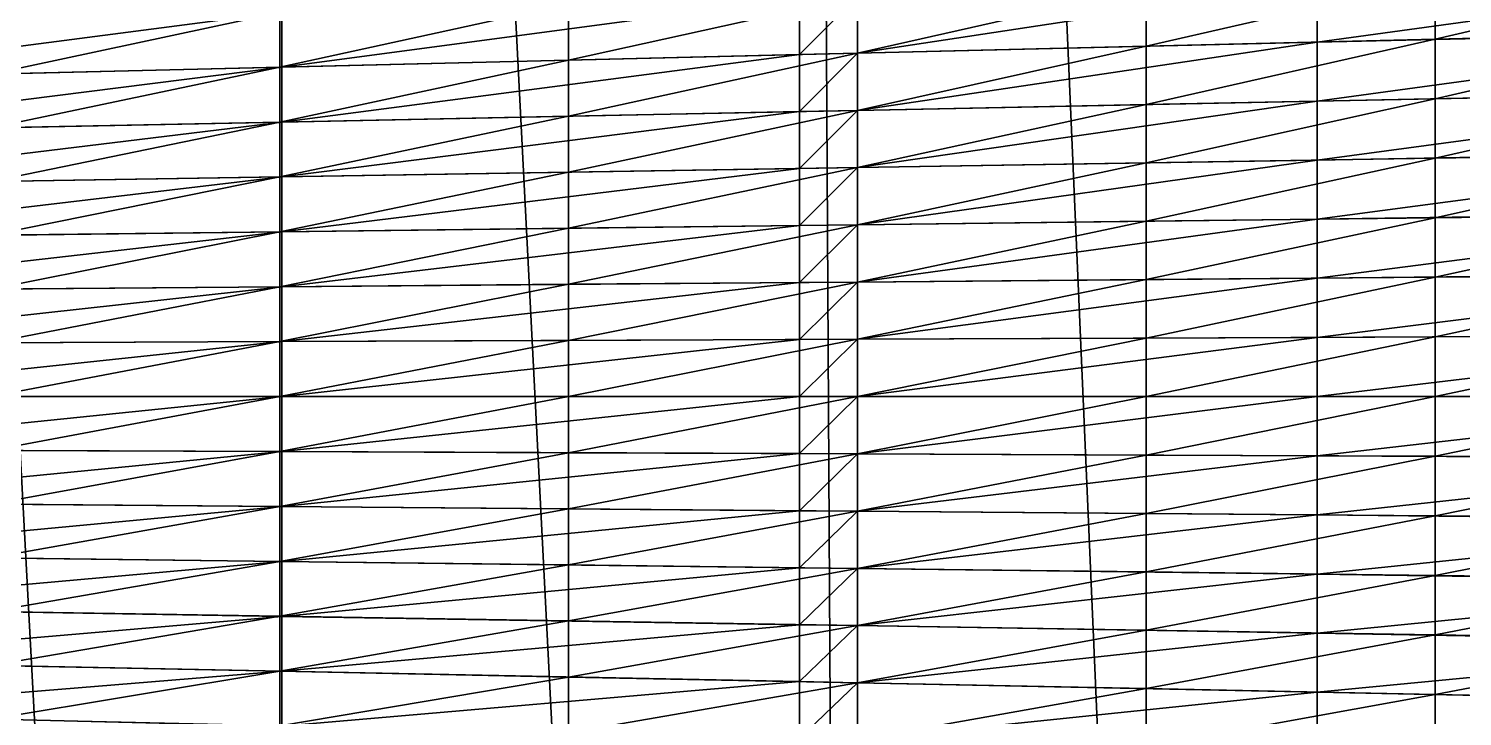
# Model space of a CAD drawing. Header units: metres. Extents: x -3 to 177, y -14 to 14.
# Drawn here: x 1.145 to 3.813, y -0.595 to 0.684 of the extents above; entities that cross this region are included whole.
import ezdxf

# ---------------------------------------------------------------- set-up
doc = ezdxf.new("R2010")
doc.units = ezdxf.units.M
doc.layers.add('AFT_PEAK', color=7, linetype='Continuous', true_color=0x74a6a7)
doc.layers.add('HULL', color=7, linetype='Continuous', true_color=0x528ba5)

msp = doc.modelspace()

# ---------------------------------------------------------------- linework, layer by layer
at = {"layer": 'AFT_PEAK'}
for points in [[(3.5429, 10.0387, 14.7727), (4.5062, -10.4345, 14.7571), (4.5062, 10.4345, 14.7571)], [(2.6875, 9.6735, 14.787), (3.5429, -10.0387, 14.7727), (3.5429, 10.0387, 14.7727)], [(3.5429, 10.0387, 14.7727), (3.5429, -10.0387, 14.7727), (4.5062, -10.4345, 14.7571)], [(2.5796, 9.6274, 14.7888), (2.6875, -9.6735, 14.787), (2.6875, 9.6735, 14.787)], [(2.6875, 9.6735, 14.787), (2.6875, -9.6735, 14.787), (3.5429, -10.0387, 14.7727)], [(1.6164, 9.2161, 14.8049), (2.5796, -9.6274, 14.7888), (2.5796, 9.6274, 14.7888)], [(2.5796, 9.6274, 14.7888), (2.5796, -9.6274, 14.7888), (2.6875, -9.6735, 14.787)], [(0.6531, 8.8049, 14.8211), (1.6164, -9.2161, 14.8049), (1.6164, 9.2161, 14.8049)], [(1.6164, 9.2161, 14.8049), (1.6164, -9.2161, 14.8049), (2.5796, -9.6274, 14.7888)], [(0.6531, 8.8049, 14.8211), (0.6531, -8.8049, 14.8211), (1.6164, -9.2161, 14.8049)], [(3.5429, 0.6592, 7.329), (3.5429, 0.7689, 7.3381), (4.5062, 0.792, 6.865)], [(3.5429, 0.6592, 7.329), (4.5062, 0.792, 6.865), (4.5062, 0.6808, 6.8485)], [(2.6875, 0.6386, 7.5407), (2.6875, 0.7449, 7.5486), (3.5429, 0.7689, 7.3381)], [(2.6875, 0.6386, 7.5407), (3.5429, 0.7689, 7.3381), (3.5429, 0.6592, 7.329)], [(1.6164, 0.6127, 7.8058), (1.6164, 0.7147, 7.812), (2.5796, 0.7418, 7.5751)], [(1.6164, 0.6127, 7.8058), (2.5796, 0.7418, 7.5751), (2.5796, 0.636, 7.5674)], [(2.5796, 0.636, 7.5674), (2.5796, 0.7418, 7.5751), (2.6875, 0.7449, 7.5486)], [(2.5796, 0.636, 7.5674), (2.6875, 0.7449, 7.5486), (2.6875, 0.6386, 7.5407)], [(0.6531, 0.5895, 8.0443), (0.6531, 0.6877, 8.049), (1.6164, 0.7147, 7.812)], [(0.6531, 0.5895, 8.0443), (1.6164, 0.7147, 7.812), (1.6164, 0.6127, 7.8058)], [(3.5429, 0.5495, 7.3201), (3.5429, 0.6592, 7.329), (4.5062, 0.6808, 6.8485)], [(3.5429, 0.5495, 7.3201), (4.5062, 0.6808, 6.8485), (4.5062, 0.5694, 6.8325)], [(2.6875, 0.5323, 7.5332), (2.6875, 0.6386, 7.5407), (3.5429, 0.6592, 7.329)], [(2.6875, 0.5323, 7.5332), (3.5429, 0.6592, 7.329), (3.5429, 0.5495, 7.3201)], [(1.6164, 0.5107, 7.7999), (1.6164, 0.6127, 7.8058), (2.5796, 0.636, 7.5674)], [(1.6164, 0.5107, 7.7999), (2.5796, 0.636, 7.5674), (2.5796, 0.5301, 7.56)], [(2.5796, 0.5301, 7.56), (2.5796, 0.636, 7.5674), (2.6875, 0.6386, 7.5407)], [(2.5796, 0.5301, 7.56), (2.6875, 0.6386, 7.5407), (2.6875, 0.5323, 7.5332)], [(0.6531, 0.4913, 8.0398), (0.6531, 0.5895, 8.0443), (1.6164, 0.6127, 7.8058)], [(0.6531, 0.4913, 8.0398), (1.6164, 0.6127, 7.8058), (1.6164, 0.5107, 7.7999)], [(3.5429, 0.4398, 7.3118), (3.5429, 0.5495, 7.3201), (4.5062, 0.5694, 6.8325)], [(3.5429, 0.4398, 7.3118), (4.5062, 0.5694, 6.8325), (4.5062, 0.4574, 6.8172)], [(2.6875, 0.426, 7.5262), (2.6875, 0.5323, 7.5332), (3.5429, 0.5495, 7.3201)], [(2.6875, 0.426, 7.5262), (3.5429, 0.5495, 7.3201), (3.5429, 0.4398, 7.3118)], [(0.6531, 0.3931, 8.0361), (0.6531, 0.4913, 8.0398), (1.6164, 0.5107, 7.7999)], [(0.6531, 0.3931, 8.0361), (1.6164, 0.5107, 7.7999), (1.6164, 0.4087, 7.7947)], [(1.6164, 0.4087, 7.7947), (1.6164, 0.5107, 7.7999), (2.5796, 0.5301, 7.56)], [(1.6164, 0.4087, 7.7947), (2.5796, 0.5301, 7.56), (2.5796, 0.4242, 7.5532)], [(2.5796, 0.4242, 7.5532), (2.5796, 0.5301, 7.56), (2.6875, 0.5323, 7.5332)], [(2.5796, 0.4242, 7.5532), (2.6875, 0.5323, 7.5332), (2.6875, 0.426, 7.5262)], [(3.5429, 0.33, 7.3045), (3.5429, 0.4398, 7.3118), (4.5062, 0.4574, 6.8172)], [(3.5429, 0.33, 7.3045), (4.5062, 0.4574, 6.8172), (4.5062, 0.3445, 6.8037)], [(2.6875, 0.3196, 7.5202), (2.6875, 0.426, 7.5262), (3.5429, 0.4398, 7.3118)], [(2.6875, 0.3196, 7.5202), (3.5429, 0.4398, 7.3118), (3.5429, 0.33, 7.3045)], [(0.6531, 0.2949, 8.0332), (0.6531, 0.3931, 8.0361), (1.6164, 0.4087, 7.7947)], [(0.6531, 0.2949, 8.0332), (1.6164, 0.4087, 7.7947), (1.6164, 0.3066, 7.7903)], [(1.6164, 0.3066, 7.7903), (1.6164, 0.4087, 7.7947), (2.5796, 0.4242, 7.5532)], [(1.6164, 0.3066, 7.7903), (2.5796, 0.4242, 7.5532), (2.5796, 0.3183, 7.5474)], [(2.5796, 0.3183, 7.5474), (2.5796, 0.4242, 7.5532), (2.6875, 0.426, 7.5262)], [(2.5796, 0.3183, 7.5474), (2.6875, 0.426, 7.5262), (2.6875, 0.3196, 7.5202)], [(2.6875, 0.2131, 7.5153), (2.6875, 0.3196, 7.5202), (3.5429, 0.33, 7.3045)], [(2.6875, 0.2131, 7.5153), (3.5429, 0.33, 7.3045), (3.5429, 0.2201, 7.2985)], [(3.5429, 0.2201, 7.2985), (3.5429, 0.33, 7.3045), (4.5062, 0.3445, 6.8037)], [(3.5429, 0.2201, 7.2985), (4.5062, 0.3445, 6.8037), (4.5062, 0.2302, 6.7933)], [(0.6531, 0.1966, 8.031), (0.6531, 0.2949, 8.0332), (1.6164, 0.3066, 7.7903)], [(0.6531, 0.1966, 8.031), (1.6164, 0.3066, 7.7903), (1.6164, 0.2044, 7.7868)], [(1.6164, 0.2044, 7.7868), (1.6164, 0.3066, 7.7903), (2.5796, 0.3183, 7.5474)], [(1.6164, 0.2044, 7.7868), (2.5796, 0.3183, 7.5474), (2.5796, 0.2122, 7.5426)], [(2.5796, 0.2122, 7.5426), (2.5796, 0.3183, 7.5474), (2.6875, 0.3196, 7.5202)], [(2.5796, 0.2122, 7.5426), (2.6875, 0.3196, 7.5202), (2.6875, 0.2131, 7.5153)], [(2.6875, 0.1066, 7.5122), (2.6875, 0.2131, 7.5153), (3.5429, 0.2201, 7.2985)], [(2.6875, 0.1066, 7.5122), (3.5429, 0.2201, 7.2985), (3.5429, 0.1101, 7.2946)], [(3.5429, 0.1101, 7.2946), (3.5429, 0.2201, 7.2985), (4.5062, 0.2302, 6.7933)], [(3.5429, 0.1101, 7.2946), (4.5062, 0.2302, 6.7933), (4.5062, 0.1154, 6.7864)], [(0.6531, 0.0983, 8.0296), (0.6531, 0.1966, 8.031), (1.6164, 0.2044, 7.7868)], [(0.6531, 0.0983, 8.0296), (1.6164, 0.2044, 7.7868), (1.6164, 0.1022, 7.7846)], [(1.6164, 0.1022, 7.7846), (1.6164, 0.2044, 7.7868), (2.5796, 0.2122, 7.5426)], [(1.6164, 0.1022, 7.7846), (2.5796, 0.2122, 7.5426), (2.5796, 0.1061, 7.5396)], [(2.5796, 0.1061, 7.5396), (2.5796, 0.2122, 7.5426), (2.6875, 0.2131, 7.5153)], [(2.5796, 0.1061, 7.5396), (2.6875, 0.2131, 7.5153), (2.6875, 0.1066, 7.5122)], [(2.6875, 0, 7.5112), (2.6875, 0.1066, 7.5122), (3.5429, 0.1101, 7.2946)], [(2.6875, 0, 7.5112), (3.5429, 0.1101, 7.2946), (3.5429, 0, 7.2934)], [(3.5429, 0, 7.2934), (3.5429, 0.1101, 7.2946), (4.5062, 0.1154, 6.7864)], [(3.5429, 0, 7.2934), (4.5062, 0.1154, 6.7864), (4.5062, 0, 6.7842)], [(0.6531, 0, 8.0292), (0.6531, 0.0983, 8.0296), (1.6164, 0.1022, 7.7846)], [(0.6531, 0, 8.0292), (1.6164, 0.1022, 7.7846), (1.6164, 0, 7.7839)], [(1.6164, 0, 7.7839), (1.6164, 0.1022, 7.7846), (2.5796, 0.1061, 7.5396)], [(1.6164, 0, 7.7839), (2.5796, 0.1061, 7.5396), (2.5796, 0, 7.5387)], [(2.5796, 0, 7.5387), (2.5796, 0.1061, 7.5396), (2.6875, 0.1066, 7.5122)], [(2.5796, 0, 7.5387), (2.6875, 0.1066, 7.5122), (2.6875, 0, 7.5112)], [(0.6531, -0.0983, 8.0296), (0.6531, 0, 8.0292), (1.6164, 0, 7.7839)], [(0.6531, -0.0983, 8.0296), (1.6164, 0, 7.7839), (1.6164, -0.1022, 7.7846)], [(1.6164, -0.1022, 7.7846), (1.6164, 0, 7.7839), (2.5796, 0, 7.5387)], [(1.6164, -0.1022, 7.7846), (2.5796, 0, 7.5387), (2.5796, -0.1061, 7.5396)], [(2.5796, -0.1061, 7.5396), (2.5796, 0, 7.5387), (2.6875, 0, 7.5112)], [(2.5796, -0.1061, 7.5396), (2.6875, 0, 7.5112), (2.6875, -0.1066, 7.5122)], [(2.6875, -0.1066, 7.5122), (2.6875, 0, 7.5112), (3.5429, 0, 7.2934)], [(2.6875, -0.1066, 7.5122), (3.5429, 0, 7.2934), (3.5429, -0.1101, 7.2946)], [(3.5429, -0.1101, 7.2946), (3.5429, 0, 7.2934), (4.5062, 0, 6.7842)], [(3.5429, -0.1101, 7.2946), (4.5062, 0, 6.7842), (4.5062, -0.1154, 6.7864)], [(0.6531, -0.1966, 8.031), (0.6531, -0.0983, 8.0296), (1.6164, -0.1022, 7.7846)], [(0.6531, -0.1966, 8.031), (1.6164, -0.1022, 7.7846), (1.6164, -0.2044, 7.7868)], [(1.6164, -0.2044, 7.7868), (1.6164, -0.1022, 7.7846), (2.5796, -0.1061, 7.5396)], [(1.6164, -0.2044, 7.7868), (2.5796, -0.1061, 7.5396), (2.5796, -0.2122, 7.5426)], [(2.5796, -0.2122, 7.5426), (2.5796, -0.1061, 7.5396), (2.6875, -0.1066, 7.5122)], [(2.5796, -0.2122, 7.5426), (2.6875, -0.1066, 7.5122), (2.6875, -0.2131, 7.5153)], [(2.6875, -0.2131, 7.5153), (2.6875, -0.1066, 7.5122), (3.5429, -0.1101, 7.2946)], [(2.6875, -0.2131, 7.5153), (3.5429, -0.1101, 7.2946), (3.5429, -0.2201, 7.2985)], [(3.5429, -0.2201, 7.2985), (3.5429, -0.1101, 7.2946), (4.5062, -0.1154, 6.7864)], [(3.5429, -0.2201, 7.2985), (4.5062, -0.1154, 6.7864), (4.5062, -0.2302, 6.7933)], [(0.6531, -0.2949, 8.0332), (0.6531, -0.1966, 8.031), (1.6164, -0.2044, 7.7868)], [(0.6531, -0.2949, 8.0332), (1.6164, -0.2044, 7.7868), (1.6164, -0.3066, 7.7903)], [(1.6164, -0.3066, 7.7903), (1.6164, -0.2044, 7.7868), (2.5796, -0.2122, 7.5426)], [(1.6164, -0.3066, 7.7903), (2.5796, -0.2122, 7.5426), (2.5796, -0.3183, 7.5474)], [(2.5796, -0.3183, 7.5474), (2.5796, -0.2122, 7.5426), (2.6875, -0.2131, 7.5153)], [(2.5796, -0.3183, 7.5474), (2.6875, -0.2131, 7.5153), (2.6875, -0.3196, 7.5202)], [(2.6875, -0.3196, 7.5202), (2.6875, -0.2131, 7.5153), (3.5429, -0.2201, 7.2985)], [(2.6875, -0.3196, 7.5202), (3.5429, -0.2201, 7.2985), (3.5429, -0.33, 7.3045)], [(3.5429, -0.33, 7.3045), (3.5429, -0.2201, 7.2985), (4.5062, -0.2302, 6.7933)], [(3.5429, -0.33, 7.3045), (4.5062, -0.2302, 6.7933), (4.5062, -0.3445, 6.8037)], [(0.6531, -0.3931, 8.0361), (0.6531, -0.2949, 8.0332), (1.6164, -0.3066, 7.7903)], [(0.6531, -0.3931, 8.0361), (1.6164, -0.3066, 7.7903), (1.6164, -0.4087, 7.7947)], [(1.6164, -0.4087, 7.7947), (1.6164, -0.3066, 7.7903), (2.5796, -0.3183, 7.5474)], [(1.6164, -0.4087, 7.7947), (2.5796, -0.3183, 7.5474), (2.5796, -0.4242, 7.5532)], [(2.5796, -0.4242, 7.5532), (2.5796, -0.3183, 7.5474), (2.6875, -0.3196, 7.5202)], [(2.5796, -0.4242, 7.5532), (2.6875, -0.3196, 7.5202), (2.6875, -0.426, 7.5262)], [(2.6875, -0.426, 7.5262), (2.6875, -0.3196, 7.5202), (3.5429, -0.33, 7.3045)], [(2.6875, -0.426, 7.5262), (3.5429, -0.33, 7.3045), (3.5429, -0.4398, 7.3118)], [(3.5429, -0.4398, 7.3118), (3.5429, -0.33, 7.3045), (4.5062, -0.3445, 6.8037)], [(3.5429, -0.4398, 7.3118), (4.5062, -0.3445, 6.8037), (4.5062, -0.4574, 6.8172)], [(0.6531, -0.4913, 8.0398), (0.6531, -0.3931, 8.0361), (1.6164, -0.4087, 7.7947)], [(0.6531, -0.4913, 8.0398), (1.6164, -0.4087, 7.7947), (1.6164, -0.5107, 7.7999)], [(1.6164, -0.5107, 7.7999), (1.6164, -0.4087, 7.7947), (2.5796, -0.4242, 7.5532)], [(1.6164, -0.5107, 7.7999), (2.5796, -0.4242, 7.5532), (2.5796, -0.5301, 7.56)], [(2.5796, -0.5301, 7.56), (2.5796, -0.4242, 7.5532), (2.6875, -0.426, 7.5262)], [(2.5796, -0.5301, 7.56), (2.6875, -0.426, 7.5262), (2.6875, -0.5323, 7.5332)], [(2.6875, -0.5323, 7.5332), (2.6875, -0.426, 7.5262), (3.5429, -0.4398, 7.3118)], [(2.6875, -0.5323, 7.5332), (3.5429, -0.4398, 7.3118), (3.5429, -0.5495, 7.3201)], [(3.5429, -0.5495, 7.3201), (3.5429, -0.4398, 7.3118), (4.5062, -0.4574, 6.8172)], [(3.5429, -0.5495, 7.3201), (4.5062, -0.4574, 6.8172), (4.5062, -0.5694, 6.8325)], [(0.6531, -0.5895, 8.0443), (0.6531, -0.4913, 8.0398), (1.6164, -0.5107, 7.7999)], [(0.6531, -0.5895, 8.0443), (1.6164, -0.5107, 7.7999), (1.6164, -0.6127, 7.8058)], [(1.6164, -0.6127, 7.8058), (1.6164, -0.5107, 7.7999), (2.5796, -0.5301, 7.56)], [(1.6164, -0.6127, 7.8058), (2.5796, -0.5301, 7.56), (2.5796, -0.636, 7.5674)], [(2.5796, -0.636, 7.5674), (2.5796, -0.5301, 7.56), (2.6875, -0.5323, 7.5332)], [(2.5796, -0.636, 7.5674), (2.6875, -0.5323, 7.5332), (2.6875, -0.6386, 7.5407)], [(2.6875, -0.6386, 7.5407), (2.6875, -0.5323, 7.5332), (3.5429, -0.5495, 7.3201)], [(2.6875, -0.6386, 7.5407), (3.5429, -0.5495, 7.3201), (3.5429, -0.6592, 7.329)], [(3.5429, -0.6592, 7.329), (3.5429, -0.5495, 7.3201), (4.5062, -0.5694, 6.8325)], [(3.5429, -0.6592, 7.329), (4.5062, -0.5694, 6.8325), (4.5062, -0.6808, 6.8485)], [(0.6531, -0.6877, 8.049), (0.6531, -0.5895, 8.0443), (1.6164, -0.6127, 7.8058)]]:
    msp.add_3dface(points, dxfattribs=at)
at = {"layer": 'HULL'}
for points in [[(3.225, 0.6516, 7.4077), (3.225, 0.76, 7.4163), (3.7625, 0.7751, 7.2841)], [(3.225, 0.6516, 7.4077), (3.7625, 0.7751, 7.2841), (3.7625, 0.6645, 7.2746)], [(3.7625, 0.6645, 7.2746), (3.7625, 0.7751, 7.2841), (4.3, 0.7902, 7.1519)], [(3.7625, 0.6645, 7.2746), (4.3, 0.7902, 7.1519), (4.3, 0.6775, 7.1416)], [(2.6875, 0.6386, 7.5407), (2.6875, 0.7449, 7.5486), (3.225, 0.76, 7.4163)], [(2.6875, 0.6386, 7.5407), (3.225, 0.76, 7.4163), (3.225, 0.6516, 7.4077)], [(1.6125, 0.6126, 7.8068), (1.6125, 0.7146, 7.813), (2.15, 0.7297, 7.6808)], [(1.6125, 0.6126, 7.8068), (2.15, 0.7297, 7.6808), (2.15, 0.6256, 7.6737)], [(2.15, 0.6256, 7.6737), (2.15, 0.7297, 7.6808), (2.6875, 0.7449, 7.5486)], [(2.15, 0.6256, 7.6737), (2.6875, 0.7449, 7.5486), (2.6875, 0.6386, 7.5407)], [(1.075, 0.5997, 7.9398), (1.075, 0.6995, 7.9452), (1.6125, 0.7146, 7.813)], [(1.075, 0.5997, 7.9398), (1.6125, 0.7146, 7.813), (1.6125, 0.6126, 7.8068)], [(3.7625, 0.5539, 7.2654), (3.7625, 0.6645, 7.2746), (4.3, 0.6775, 7.1416)], [(3.7625, 0.5539, 7.2654), (4.3, 0.6775, 7.1416), (4.3, 0.5648, 7.1316)], [(2.6875, 0.5323, 7.5332), (2.6875, 0.6386, 7.5407), (3.225, 0.6516, 7.4077)], [(2.6875, 0.5323, 7.5332), (3.225, 0.6516, 7.4077), (3.225, 0.5431, 7.3993)], [(3.225, 0.5431, 7.3993), (3.225, 0.6516, 7.4077), (3.7625, 0.6645, 7.2746)], [(3.225, 0.5431, 7.3993), (3.7625, 0.6645, 7.2746), (3.7625, 0.5539, 7.2654)], [(1.6125, 0.5106, 7.8009), (1.6125, 0.6126, 7.8068), (2.15, 0.6256, 7.6737)], [(1.6125, 0.5106, 7.8009), (2.15, 0.6256, 7.6737), (2.15, 0.5215, 7.667)], [(2.15, 0.5215, 7.667), (2.15, 0.6256, 7.6737), (2.6875, 0.6386, 7.5407)], [(2.15, 0.5215, 7.667), (2.6875, 0.6386, 7.5407), (2.6875, 0.5323, 7.5332)], [(1.075, 0.4998, 7.9347), (1.075, 0.5997, 7.9398), (1.6125, 0.6126, 7.8068)], [(1.075, 0.4998, 7.9347), (1.6125, 0.6126, 7.8068), (1.6125, 0.5106, 7.8009)], [(3.7625, 0.4433, 7.2567), (3.7625, 0.5539, 7.2654), (4.3, 0.5648, 7.1316)], [(3.7625, 0.4433, 7.2567), (4.3, 0.5648, 7.1316), (4.3, 0.452, 7.122)], [(2.6875, 0.426, 7.5262), (2.6875, 0.5323, 7.5332), (3.225, 0.5431, 7.3993)], [(2.6875, 0.426, 7.5262), (3.225, 0.5431, 7.3993), (3.225, 0.4346, 7.3915)], [(3.225, 0.4346, 7.3915), (3.225, 0.5431, 7.3993), (3.7625, 0.5539, 7.2654)], [(3.225, 0.4346, 7.3915), (3.7625, 0.5539, 7.2654), (3.7625, 0.4433, 7.2567)], [(1.075, 0.3999, 7.9304), (1.075, 0.4998, 7.9347), (1.6125, 0.5106, 7.8009)], [(1.075, 0.3999, 7.9304), (1.6125, 0.5106, 7.8009), (1.6125, 0.4086, 7.7957)], [(1.6125, 0.4086, 7.7957), (1.6125, 0.5106, 7.8009), (2.15, 0.5215, 7.667)], [(1.6125, 0.4086, 7.7957), (2.15, 0.5215, 7.667), (2.15, 0.4173, 7.6609)], [(2.15, 0.4173, 7.6609), (2.15, 0.5215, 7.667), (2.6875, 0.5323, 7.5332)], [(2.15, 0.4173, 7.6609), (2.6875, 0.5323, 7.5332), (2.6875, 0.426, 7.5262)], [(2.6875, 0.3196, 7.5202), (2.6875, 0.426, 7.5262), (3.225, 0.4346, 7.3915)], [(2.6875, 0.3196, 7.5202), (3.225, 0.4346, 7.3915), (3.225, 0.3261, 7.3846)], [(3.225, 0.3261, 7.3846), (3.225, 0.4346, 7.3915), (3.7625, 0.4433, 7.2567)], [(3.225, 0.3261, 7.3846), (3.7625, 0.4433, 7.2567), (3.7625, 0.3326, 7.2491)], [(3.7625, 0.3326, 7.2491), (3.7625, 0.4433, 7.2567), (4.3, 0.452, 7.122)], [(3.7625, 0.3326, 7.2491), (4.3, 0.452, 7.122), (4.3, 0.3392, 7.1135)], [(1.075, 0.3, 7.9268), (1.075, 0.3999, 7.9304), (1.6125, 0.4086, 7.7957)], [(1.075, 0.3, 7.9268), (1.6125, 0.4086, 7.7957), (1.6125, 0.3065, 7.7913)], [(1.6125, 0.3065, 7.7913), (1.6125, 0.4086, 7.7957), (2.15, 0.4173, 7.6609)], [(1.6125, 0.3065, 7.7913), (2.15, 0.4173, 7.6609), (2.15, 0.313, 7.6557)], [(2.15, 0.313, 7.6557), (2.15, 0.4173, 7.6609), (2.6875, 0.426, 7.5262)], [(2.15, 0.313, 7.6557), (2.6875, 0.426, 7.5262), (2.6875, 0.3196, 7.5202)], [(2.6875, 0.2131, 7.5153), (2.6875, 0.3196, 7.5202), (3.225, 0.3261, 7.3846)], [(2.6875, 0.2131, 7.5153), (3.225, 0.3261, 7.3846), (3.225, 0.2175, 7.379)], [(3.225, 0.2175, 7.379), (3.225, 0.3261, 7.3846), (3.7625, 0.3326, 7.2491)], [(3.225, 0.2175, 7.379), (3.7625, 0.3326, 7.2491), (3.7625, 0.2219, 7.2428)], [(3.7625, 0.2219, 7.2428), (3.7625, 0.3326, 7.2491), (4.3, 0.3392, 7.1135)], [(3.7625, 0.2219, 7.2428), (4.3, 0.3392, 7.1135), (4.3, 0.2262, 7.1065)], [(1.075, 0.2, 7.924), (1.075, 0.3, 7.9268), (1.6125, 0.3065, 7.7913)], [(1.075, 0.2, 7.924), (1.6125, 0.3065, 7.7913), (1.6125, 0.2044, 7.7878)], [(1.6125, 0.2044, 7.7878), (1.6125, 0.3065, 7.7913), (2.15, 0.313, 7.6557)], [(1.6125, 0.2044, 7.7878), (2.15, 0.313, 7.6557), (2.15, 0.2088, 7.6515)], [(2.15, 0.2088, 7.6515), (2.15, 0.313, 7.6557), (2.6875, 0.3196, 7.5202)], [(2.15, 0.2088, 7.6515), (2.6875, 0.3196, 7.5202), (2.6875, 0.2131, 7.5153)], [(2.6875, 0.1066, 7.5122), (2.6875, 0.2131, 7.5153), (3.225, 0.2175, 7.379)], [(2.6875, 0.1066, 7.5122), (3.225, 0.2175, 7.379), (3.225, 0.1088, 7.3755)], [(3.225, 0.1088, 7.3755), (3.225, 0.2175, 7.379), (3.7625, 0.2219, 7.2428)], [(3.225, 0.1088, 7.3755), (3.7625, 0.2219, 7.2428), (3.7625, 0.111, 7.2388)], [(3.7625, 0.111, 7.2388), (3.7625, 0.2219, 7.2428), (4.3, 0.2262, 7.1065)], [(3.7625, 0.111, 7.2388), (4.3, 0.2262, 7.1065), (4.3, 0.1132, 7.1021)], [(1.075, 0.1, 7.9223), (1.075, 0.2, 7.924), (1.6125, 0.2044, 7.7878)], [(1.075, 0.1, 7.9223), (1.6125, 0.2044, 7.7878), (1.6125, 0.1022, 7.7856)], [(1.6125, 0.1022, 7.7856), (1.6125, 0.2044, 7.7878), (2.15, 0.2088, 7.6515)], [(1.6125, 0.1022, 7.7856), (2.15, 0.2088, 7.6515), (2.15, 0.1044, 7.6489)], [(2.15, 0.1044, 7.6489), (2.15, 0.2088, 7.6515), (2.6875, 0.2131, 7.5153)], [(2.15, 0.1044, 7.6489), (2.6875, 0.2131, 7.5153), (2.6875, 0.1066, 7.5122)], [(2.6875, 0, 7.5112), (2.6875, 0.1066, 7.5122), (3.225, 0.1088, 7.3755)], [(2.6875, 0, 7.5112), (3.225, 0.1088, 7.3755), (3.225, 0, 7.3744)], [(3.225, 0, 7.3744), (3.225, 0.1088, 7.3755), (3.7625, 0.111, 7.2388)], [(3.225, 0, 7.3744), (3.7625, 0.111, 7.2388), (3.7625, 0, 7.2375)], [(3.7625, 0, 7.2375), (3.7625, 0.111, 7.2388), (4.3, 0.1132, 7.1021)], [(3.7625, 0, 7.2375), (4.3, 0.1132, 7.1021), (4.3, 0, 7.1007)], [(1.075, 0, 7.9218), (1.075, 0.1, 7.9223), (1.6125, 0.1022, 7.7856)], [(1.075, 0, 7.9218), (1.6125, 0.1022, 7.7856), (1.6125, 0, 7.7849)], [(1.6125, 0, 7.7849), (1.6125, 0.1022, 7.7856), (2.15, 0.1044, 7.6489)], [(1.6125, 0, 7.7849), (2.15, 0.1044, 7.6489), (2.15, 0, 7.6481)], [(2.15, 0, 7.6481), (2.15, 0.1044, 7.6489), (2.6875, 0.1066, 7.5122)], [(2.15, 0, 7.6481), (2.6875, 0.1066, 7.5122), (2.6875, 0, 7.5112)], [(1.075, -0.1, 7.9223), (1.075, 0, 7.9218), (1.6125, 0, 7.7849)], [(1.075, -0.1, 7.9223), (1.6125, 0, 7.7849), (1.6125, -0.1022, 7.7856)], [(1.6125, -0.1022, 7.7856), (1.6125, 0, 7.7849), (2.15, 0, 7.6481)], [(1.6125, -0.1022, 7.7856), (2.15, 0, 7.6481), (2.15, -0.1044, 7.6489)], [(2.15, -0.1044, 7.6489), (2.15, 0, 7.6481), (2.6875, 0, 7.5112)], [(2.15, -0.1044, 7.6489), (2.6875, 0, 7.5112), (2.6875, -0.1066, 7.5122)], [(2.6875, -0.1066, 7.5122), (2.6875, 0, 7.5112), (3.225, 0, 7.3744)], [(2.6875, -0.1066, 7.5122), (3.225, 0, 7.3744), (3.225, -0.1088, 7.3755)], [(3.225, -0.1088, 7.3755), (3.225, 0, 7.3744), (3.7625, 0, 7.2375)], [(3.225, -0.1088, 7.3755), (3.7625, 0, 7.2375), (3.7625, -0.111, 7.2388)], [(3.7625, -0.111, 7.2388), (3.7625, 0, 7.2375), (4.3, 0, 7.1007)], [(3.7625, -0.111, 7.2388), (4.3, 0, 7.1007), (4.3, -0.1132, 7.1021)], [(1.075, -0.2, 7.924), (1.075, -0.1, 7.9223), (1.6125, -0.1022, 7.7856)], [(1.075, -0.2, 7.924), (1.6125, -0.1022, 7.7856), (1.6125, -0.2044, 7.7878)], [(1.6125, -0.2044, 7.7878), (1.6125, -0.1022, 7.7856), (2.15, -0.1044, 7.6489)], [(1.6125, -0.2044, 7.7878), (2.15, -0.1044, 7.6489), (2.15, -0.2088, 7.6515)], [(2.15, -0.2088, 7.6515), (2.15, -0.1044, 7.6489), (2.6875, -0.1066, 7.5122)], [(2.15, -0.2088, 7.6515), (2.6875, -0.1066, 7.5122), (2.6875, -0.2131, 7.5153)], [(2.6875, -0.2131, 7.5153), (2.6875, -0.1066, 7.5122), (3.225, -0.1088, 7.3755)], [(2.6875, -0.2131, 7.5153), (3.225, -0.1088, 7.3755), (3.225, -0.2175, 7.379)], [(3.225, -0.2175, 7.379), (3.225, -0.1088, 7.3755), (3.7625, -0.111, 7.2388)], [(3.225, -0.2175, 7.379), (3.7625, -0.111, 7.2388), (3.7625, -0.2219, 7.2428)], [(3.7625, -0.2219, 7.2428), (3.7625, -0.111, 7.2388), (4.3, -0.1132, 7.1021)], [(3.7625, -0.2219, 7.2428), (4.3, -0.1132, 7.1021), (4.3, -0.2262, 7.1065)], [(1.075, -0.3, 7.9268), (1.075, -0.2, 7.924), (1.6125, -0.2044, 7.7878)], [(1.075, -0.3, 7.9268), (1.6125, -0.2044, 7.7878), (1.6125, -0.3065, 7.7913)], [(1.6125, -0.3065, 7.7913), (1.6125, -0.2044, 7.7878), (2.15, -0.2088, 7.6515)], [(1.6125, -0.3065, 7.7913), (2.15, -0.2088, 7.6515), (2.15, -0.313, 7.6557)], [(2.15, -0.313, 7.6557), (2.15, -0.2088, 7.6515), (2.6875, -0.2131, 7.5153)], [(2.15, -0.313, 7.6557), (2.6875, -0.2131, 7.5153), (2.6875, -0.3196, 7.5202)], [(2.6875, -0.3196, 7.5202), (2.6875, -0.2131, 7.5153), (3.225, -0.2175, 7.379)], [(2.6875, -0.3196, 7.5202), (3.225, -0.2175, 7.379), (3.225, -0.3261, 7.3846)], [(3.225, -0.3261, 7.3846), (3.225, -0.2175, 7.379), (3.7625, -0.2219, 7.2428)], [(3.225, -0.3261, 7.3846), (3.7625, -0.2219, 7.2428), (3.7625, -0.3326, 7.2491)], [(3.7625, -0.3326, 7.2491), (3.7625, -0.2219, 7.2428), (4.3, -0.2262, 7.1065)], [(3.7625, -0.3326, 7.2491), (4.3, -0.2262, 7.1065), (4.3, -0.3392, 7.1135)], [(1.075, -0.3999, 7.9304), (1.075, -0.3, 7.9268), (1.6125, -0.3065, 7.7913)], [(1.075, -0.3999, 7.9304), (1.6125, -0.3065, 7.7913), (1.6125, -0.4086, 7.7957)], [(1.6125, -0.4086, 7.7957), (1.6125, -0.3065, 7.7913), (2.15, -0.313, 7.6557)], [(1.6125, -0.4086, 7.7957), (2.15, -0.313, 7.6557), (2.15, -0.4173, 7.6609)], [(2.15, -0.4173, 7.6609), (2.15, -0.313, 7.6557), (2.6875, -0.3196, 7.5202)], [(2.15, -0.4173, 7.6609), (2.6875, -0.3196, 7.5202), (2.6875, -0.426, 7.5262)], [(2.6875, -0.426, 7.5262), (2.6875, -0.3196, 7.5202), (3.225, -0.3261, 7.3846)], [(2.6875, -0.426, 7.5262), (3.225, -0.3261, 7.3846), (3.225, -0.4346, 7.3915)], [(3.225, -0.4346, 7.3915), (3.225, -0.3261, 7.3846), (3.7625, -0.3326, 7.2491)], [(3.225, -0.4346, 7.3915), (3.7625, -0.3326, 7.2491), (3.7625, -0.4433, 7.2567)], [(3.7625, -0.4433, 7.2567), (3.7625, -0.3326, 7.2491), (4.3, -0.3392, 7.1135)], [(3.7625, -0.4433, 7.2567), (4.3, -0.3392, 7.1135), (4.3, -0.452, 7.122)], [(1.075, -0.4998, 7.9347), (1.075, -0.3999, 7.9304), (1.6125, -0.4086, 7.7957)], [(1.075, -0.4998, 7.9347), (1.6125, -0.4086, 7.7957), (1.6125, -0.5106, 7.8009)], [(1.6125, -0.5106, 7.8009), (1.6125, -0.4086, 7.7957), (2.15, -0.4173, 7.6609)], [(1.6125, -0.5106, 7.8009), (2.15, -0.4173, 7.6609), (2.15, -0.5215, 7.667)], [(2.15, -0.5215, 7.667), (2.15, -0.4173, 7.6609), (2.6875, -0.426, 7.5262)], [(2.15, -0.5215, 7.667), (2.6875, -0.426, 7.5262), (2.6875, -0.5323, 7.5332)], [(2.6875, -0.5323, 7.5332), (2.6875, -0.426, 7.5262), (3.225, -0.4346, 7.3915)], [(2.6875, -0.5323, 7.5332), (3.225, -0.4346, 7.3915), (3.225, -0.5431, 7.3993)], [(3.225, -0.5431, 7.3993), (3.225, -0.4346, 7.3915), (3.7625, -0.4433, 7.2567)], [(3.225, -0.5431, 7.3993), (3.7625, -0.4433, 7.2567), (3.7625, -0.5539, 7.2654)], [(3.7625, -0.5539, 7.2654), (3.7625, -0.4433, 7.2567), (4.3, -0.452, 7.122)], [(3.7625, -0.5539, 7.2654), (4.3, -0.452, 7.122), (4.3, -0.5648, 7.1316)], [(1.075, -0.5997, 7.9398), (1.075, -0.4998, 7.9347), (1.6125, -0.5106, 7.8009)], [(1.075, -0.5997, 7.9398), (1.6125, -0.5106, 7.8009), (1.6125, -0.6126, 7.8068)], [(1.6125, -0.6126, 7.8068), (1.6125, -0.5106, 7.8009), (2.15, -0.5215, 7.667)], [(1.6125, -0.6126, 7.8068), (2.15, -0.5215, 7.667), (2.15, -0.6256, 7.6737)], [(2.15, -0.6256, 7.6737), (2.15, -0.5215, 7.667), (2.6875, -0.5323, 7.5332)], [(2.15, -0.6256, 7.6737), (2.6875, -0.5323, 7.5332), (2.6875, -0.6386, 7.5407)], [(2.6875, -0.6386, 7.5407), (2.6875, -0.5323, 7.5332), (3.225, -0.5431, 7.3993)], [(2.6875, -0.6386, 7.5407), (3.225, -0.5431, 7.3993), (3.225, -0.6516, 7.4077)], [(3.225, -0.6516, 7.4077), (3.225, -0.5431, 7.3993), (3.7625, -0.5539, 7.2654)], [(3.225, -0.6516, 7.4077), (3.7625, -0.5539, 7.2654), (3.7625, -0.6645, 7.2746)], [(3.7625, -0.6645, 7.2746), (3.7625, -0.5539, 7.2654), (4.3, -0.5648, 7.1316)], [(3.7625, -0.6645, 7.2746), (4.3, -0.5648, 7.1316), (4.3, -0.6775, 7.1416)]]:
    msp.add_3dface(points, dxfattribs=at)

doc.saveas('drawing.dxf')
